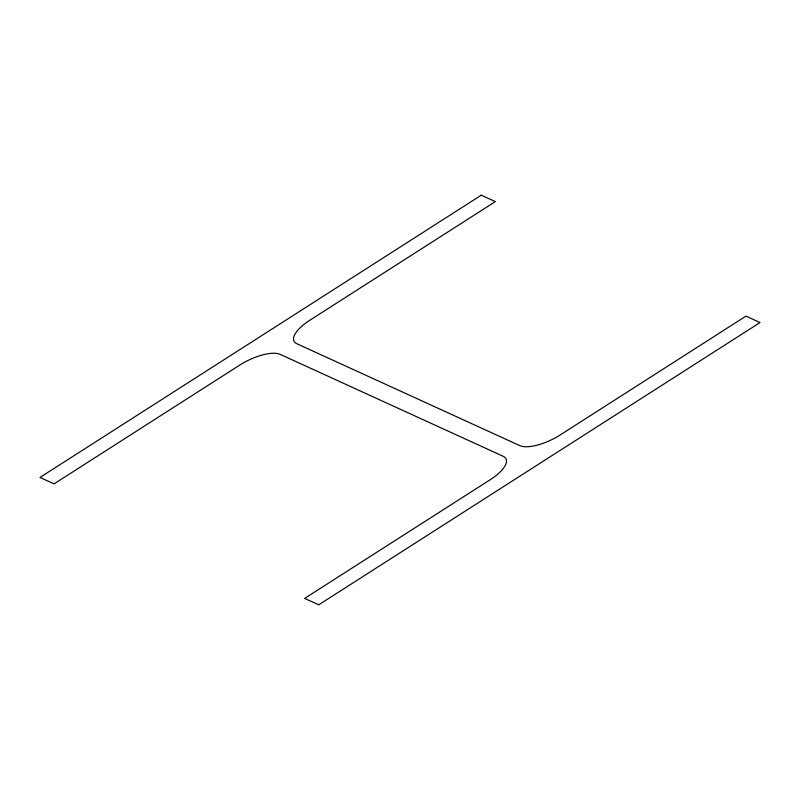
<?xml version="1.0" encoding="UTF-8"?>
<svg xmlns="http://www.w3.org/2000/svg" width="800" height="800" viewBox="0 0 800 800"><rect width="100%" height="100%" fill="white"/><g stroke="black" fill="none" stroke-linecap="round" stroke-linejoin="round"><path stroke-width="1.2" d="M481.27 195.18L40 477.44L54.06 483.87L239.6 365.18A33.01 12.31 -26.1 0 1 280.22 354.39L503.14 456.26A33.01 12.31 -26.1 0 1 490.22 479.71L304.67 598.39L318.73 604.82L760 322.56L745.94 316.13L560.4 434.82A33.01 12.31 -26.1 0 1 519.78 445.61L296.86 343.74A33.01 12.31 -26.1 0 1 309.78 320.29L495.33 201.61L481.27 195.18"/></g></svg>
